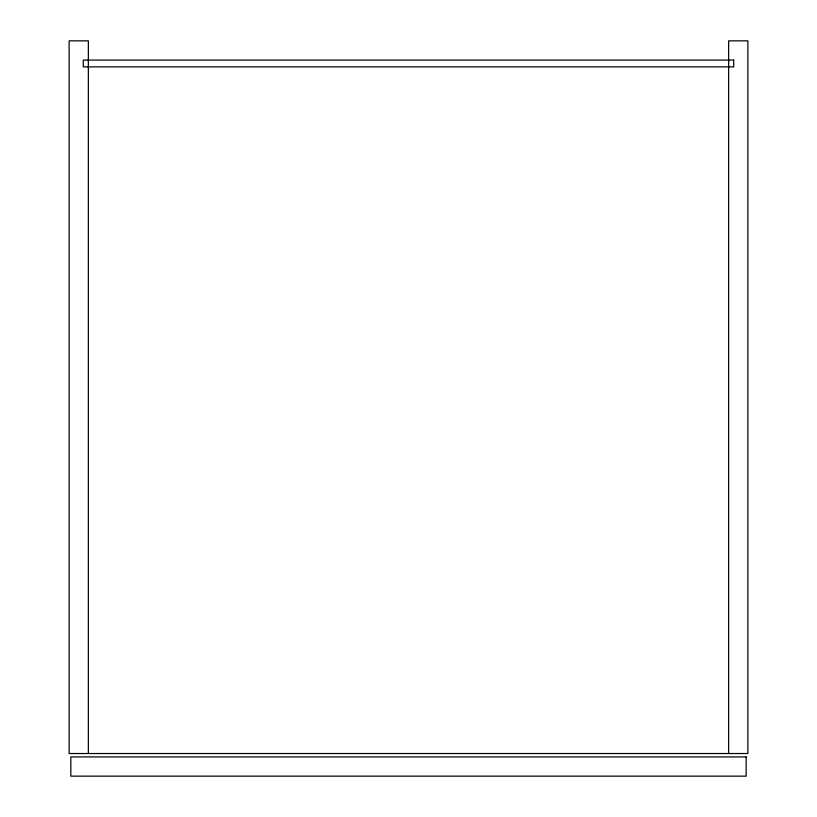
<?xml version="1.0" encoding="UTF-8"?>
<svg xmlns="http://www.w3.org/2000/svg" width="817" height="817" viewBox="0 0 817 817"><rect width="100%" height="100%" fill="white"/><g stroke="black" fill="none" stroke-linecap="round" stroke-linejoin="round"><path stroke-width="1.23" d="M728.641 753.529L728.641 40.85L747.872 40.85L747.872 753.529L69.128 753.529L69.128 40.85L88.359 40.85L88.359 753.529M733.727 60.08L83.273 60.08L83.273 66.871L733.727 66.871L733.727 60.08M746.176 756.92L70.824 756.92L70.824 776.15L746.176 776.15L746.176 756.92"/></g></svg>
